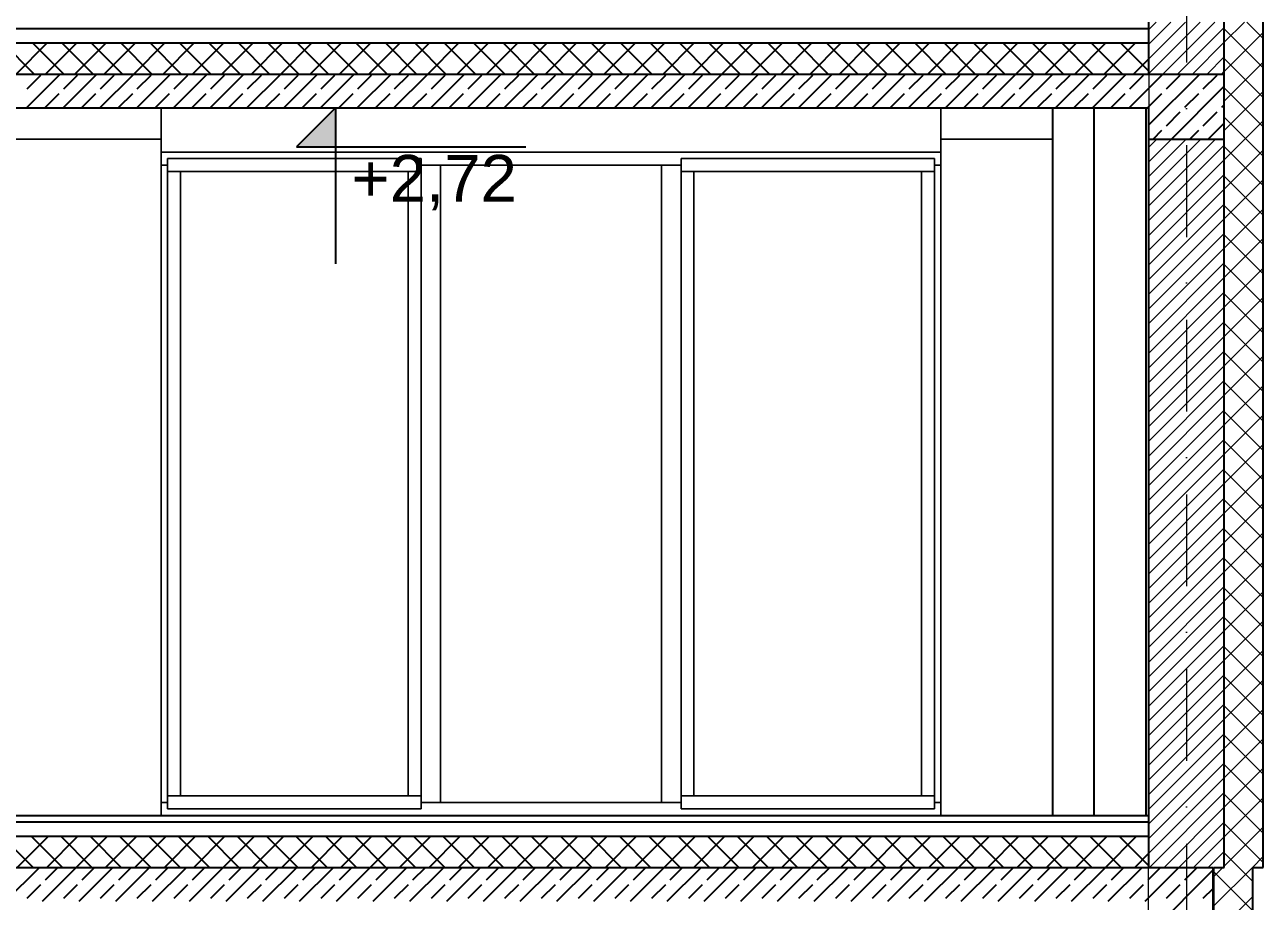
# Model space of a CAD drawing. Header units: millimetres. Extents: x 4647 to 73915, y -13612 to -8141.
# Drawn here: x 22946.7 to 23423.1, y -11106.6 to -10769.6 of the extents above; entities that cross this region are included whole.
import ezdxf
from ezdxf.enums import TextEntityAlignment as Align

# ---------------------------------------------------------------- set-up
doc = ezdxf.new("R2010")
doc.units = ezdxf.units.MM
doc.linetypes.add('Kropki i Kreski', pattern=[67.027776, 35.277777, -17.638888, 0, -14.111111])
doc.layers.add('a_wymiary', color=250, linetype='Continuous', lineweight=9)
doc.layers.add('Konstrukcja - Siatka mod_Nr_Pióra__1', color=7, linetype='Continuous', lineweight=5)
for name, color, linetype in [('Konstrukcja - Ogólne', 7, 'Continuous'), ('Konstrukcja - Siatka mod', 7, 'Continuous'), ('Konstrukcja - wieńce', 7, 'Continuous'), ('Konstrukcja - Ściany zew', 7, 'Continuous'), ('Okna ArchiCADa', 7, 'Continuous'), ('WIDOK', 7, 'Continuous'), ('Wymiarowanie - Ogólne', 7, 'Continuous')]:
    doc.layers.add(name, color=color, linetype=linetype)
doc.layers.add('Konstrukcja - Siatka mod_Nr_Pióra__4', color=7, linetype='Continuous', lineweight=5, true_color=0x029e21)
doc.styles.add('GENERATED_STYLE_1', font='arialbd.ttf')
doc.styles.add('GENERATED_STYLE_4', font='arial.ttf')

# ---------------------------------------------------------------- blocks, each defined once
blk = doc.blocks.new('Standardowy znacznik siatki_6')
at = {"layer": 'Konstrukcja - Siatka mod_Nr_Pióra__4', "linetype": 'Kropki i Kreski'}
blk.add_line((1, 0), (1660.6, 0), dxfattribs=at)
at = {"layer": 'Konstrukcja - Siatka mod_Nr_Pióra__1', "style": 'GENERATED_STYLE_1'}
blk.add_attdef('AC_MarkerText_1', text='', height=18, rotation=90, dxfattribs=at).set_placement((-6.71, -6.83), align=Align.BOTTOM_LEFT)

msp = doc.modelspace()

# ---------------------------------------------------------------- hatches: boundary and pattern name
at = {"layer": 'Wymiarowanie - Ogólne', "linetype": 'Continuous', "lineweight": 25}
msp.add_hatch(color=161, dxfattribs=at).paths.add_polyline_path([(23066.27, -10801.57), (23051.27, -10816.57), (23066.27, -10816.57)], flags=0)

# ---------------------------------------------------------------- linework, layer by layer
at = {"layer": 'a_wymiary'}
for p, q in [((23408.14, -10788.57), (23379.14, -10788.57)), ((23379.14, -10788.57), (23379.14, -10813.57)), ((23408.14, -10813.57), (23408.14, -10788.57)), ((22999.14, -10801.57), (22923.14, -10801.57)), ((23299.14, -10801.57), (22999.14, -10801.57)), ((22999.14, -10801.57), (22999.14, -10818.57)), ((22999.14, -10813.57), (22999.14, -10801.57)), ((23299.14, -10818.57), (23299.14, -10801.57)), ((23299.14, -10801.57), (23299.14, -10813.57)), ((23342.14, -10801.57), (23299.14, -10801.57)), ((23342.14, -10801.57), (23342.14, -11073.57)), ((23378.14, -10801.57), (23342.14, -10801.57)), ((23342.14, -10813.57), (23342.14, -10801.57)), ((23378.14, -11073.57), (23378.14, -10801.57)), ((23379.14, -10801.57), (23378.14, -10801.57)), ((23378.14, -10801.57), (23378.14, -11073.57)), ((23379.14, -11073.57), (23379.14, -10801.57)), ((22923.14, -10813.57), (22999.14, -10813.57)), ((22999.14, -10813.57), (22923.14, -10813.57)), ((22999.14, -11073.57), (22999.14, -10813.57)), ((23299.14, -10813.57), (23342.14, -10813.57)), ((23299.14, -10813.57), (23299.14, -11073.57)), ((23342.14, -10813.57), (23299.14, -10813.57)), ((23342.14, -11073.57), (23342.14, -10813.57)), ((23379.14, -10813.57), (23408.14, -10813.57)), ((23299.14, -10818.57), (22999.14, -10818.57)), ((22999.14, -10818.57), (22999.14, -10823.57)), ((22999.14, -10818.57), (23299.14, -10818.57)), ((23299.14, -10823.57), (23299.14, -10818.57)), ((22999.14, -10823.57), (23001.64, -10823.57)), ((23001.64, -10823.57), (22999.14, -10823.57)), ((22999.14, -10823.57), (22999.14, -11068.57)), ((23099.14, -10821.07), (23001.64, -10821.07)), ((23001.64, -10821.07), (23001.64, -10826.07)), ((23001.64, -10823.57), (23001.64, -10821.07)), ((23001.64, -10821.07), (23099.14, -10821.07)), ((23001.64, -11068.57), (23001.64, -10823.57)), ((23099.14, -10826.07), (23099.14, -10821.07)), ((23099.14, -10821.07), (23099.14, -10823.57)), ((23099.14, -10823.57), (23106.64, -10823.57)), ((23106.64, -10823.57), (23099.14, -10823.57)), ((23099.14, -10823.57), (23099.14, -11068.57)), ((23191.64, -10823.57), (23106.64, -10823.57)), ((23106.64, -10823.57), (23106.64, -11068.57)), ((23106.64, -10823.57), (23191.64, -10823.57)), ((23106.64, -11068.57), (23106.64, -10823.57)), ((23191.64, -11068.57), (23191.64, -10823.57)), ((23191.64, -10823.57), (23199.14, -10823.57)), ((23199.14, -10823.57), (23191.64, -10823.57)), ((23191.64, -10823.57), (23191.64, -11068.57)), ((23296.64, -10821.07), (23199.14, -10821.07)), ((23199.14, -10821.07), (23199.14, -10826.07)), ((23199.14, -10823.57), (23199.14, -10821.07)), ((23199.14, -10821.07), (23296.64, -10821.07)), ((23199.14, -11068.57), (23199.14, -10823.57)), ((23296.64, -10826.07), (23296.64, -10821.07)), ((23296.64, -10821.07), (23296.64, -10823.57)), ((23296.64, -10823.57), (23299.14, -10823.57)), ((23299.14, -10823.57), (23296.64, -10823.57)), ((23296.64, -10823.57), (23296.64, -11068.57)), ((23299.14, -11068.57), (23299.14, -10823.57)), ((23001.64, -10826.07), (23006.64, -10826.07)), ((23006.64, -10826.07), (23001.64, -10826.07)), ((23001.64, -10826.07), (23001.64, -11066.07)), ((23006.64, -10826.07), (23006.64, -11066.07)), ((23094.14, -10826.07), (23006.64, -10826.07)), ((23006.64, -10826.07), (23094.14, -10826.07)), ((23006.64, -11066.07), (23006.64, -10826.07)), ((23094.14, -11066.07), (23094.14, -10826.07)), ((23094.14, -10826.07), (23099.14, -10826.07)), ((23099.14, -10826.07), (23094.14, -10826.07)), ((23094.14, -10826.07), (23094.14, -11066.07)), ((23099.14, -11066.07), (23099.14, -10826.07)), ((23199.14, -10826.07), (23204.14, -10826.07)), ((23204.14, -10826.07), (23199.14, -10826.07)), ((23199.14, -10826.07), (23199.14, -11066.07)), ((23291.64, -10826.07), (23204.14, -10826.07)), ((23204.14, -10826.07), (23204.14, -11066.07)), ((23204.14, -10826.07), (23291.64, -10826.07)), ((23204.14, -11066.07), (23204.14, -10826.07)), ((23291.64, -11066.07), (23291.64, -10826.07)), ((23291.64, -10826.07), (23296.64, -10826.07)), ((23296.64, -10826.07), (23291.64, -10826.07)), ((23291.64, -10826.07), (23291.64, -11066.07)), ((23296.64, -11066.07), (23296.64, -10826.07)), ((23001.64, -11068.57), (22999.14, -11068.57)), ((22999.14, -11068.57), (22999.14, -11073.57)), ((22999.14, -11068.57), (23001.64, -11068.57)), ((23006.64, -11066.07), (23001.64, -11066.07)), ((23001.64, -11066.07), (23001.64, -11071.07)), ((23001.64, -11066.07), (23006.64, -11066.07)), ((23001.64, -11071.07), (23001.64, -11068.57)), ((23006.64, -11066.07), (23094.14, -11066.07)), ((23094.14, -11066.07), (23006.64, -11066.07)), ((23099.14, -11066.07), (23094.14, -11066.07)), ((23094.14, -11066.07), (23099.14, -11066.07)), ((23099.14, -11071.07), (23099.14, -11066.07)), ((23106.64, -11068.57), (23099.14, -11068.57)), ((23099.14, -11068.57), (23099.14, -11071.07)), ((23099.14, -11068.57), (23106.64, -11068.57)), ((23106.64, -11068.57), (23191.64, -11068.57)), ((23191.64, -11068.57), (23106.64, -11068.57)), ((23199.14, -11068.57), (23191.64, -11068.57)), ((23191.64, -11068.57), (23199.14, -11068.57)), ((23204.14, -11066.07), (23199.14, -11066.07)), ((23199.14, -11066.07), (23199.14, -11071.07)), ((23199.14, -11066.07), (23204.14, -11066.07)), ((23199.14, -11071.07), (23199.14, -11068.57)), ((23204.14, -11066.07), (23291.64, -11066.07)), ((23291.64, -11066.07), (23204.14, -11066.07)), ((23296.64, -11066.07), (23291.64, -11066.07)), ((23291.64, -11066.07), (23296.64, -11066.07)), ((23296.64, -11071.07), (23296.64, -11066.07)), ((23299.14, -11068.57), (23296.64, -11068.57)), ((23296.64, -11068.57), (23296.64, -11071.07)), ((23296.64, -11068.57), (23299.14, -11068.57)), ((23299.14, -11073.57), (23299.14, -11068.57)), ((23001.64, -11071.07), (23099.14, -11071.07)), ((23099.14, -11071.07), (23001.64, -11071.07)), ((23199.14, -11071.07), (23296.64, -11071.07)), ((23296.64, -11071.07), (23199.14, -11071.07)), ((22923.14, -11073.57), (22999.14, -11073.57)), ((22999.14, -11073.57), (23299.14, -11073.57)), ((23299.14, -11073.57), (23342.14, -11073.57)), ((23342.14, -11073.57), (23378.14, -11073.57)), ((23378.14, -11073.57), (23379.14, -11073.57)), ((23378.84, -11093.57), (23378.84, -11118.57)), ((23403.84, -11093.57), (23378.84, -11093.57)), ((23403.84, -11118.57), (23403.84, -11093.57))]:
    msp.add_line(p, q, dxfattribs=at)
at = {"layer": 'Konstrukcja - Ogólne', "color": 161, "lineweight": 25}
for p, q in [((23342.14, -11073.57), (23342.14, -10801.57)), ((23358.14, -11073.57), (23358.14, -10801.57)), ((23378.14, -11073.57), (23378.14, -10801.57))]:
    msp.add_line(p, q, dxfattribs=at)
at = {"layer": 'Konstrukcja - wieńce'}
for p, q in [((23379.14, -10788.57), (23408.14, -10788.57)), ((23408.14, -10813.57), (23408.14, -10788.57)), ((23379.14, -10813.57), (23379.14, -10801.57)), ((23379.14, -10813.57), (23408.14, -10813.57)), ((23379.14, -11093.57), (23403.84, -11093.57)), ((23403.84, -11118.57), (23403.84, -11093.57))]:
    msp.add_line(p, q, dxfattribs=at)
at = {"layer": 'Konstrukcja - wieńce', "linetype": 'Continuous'}
for p, q in [((23379.14, -10793.99), (23384.56, -10788.57)), ((23379.14, -10808.13), (23398.71, -10788.57)), ((23385.94, -10794.26), (23391.25, -10788.96)), ((23400.09, -10794.26), (23405.39, -10788.96)), ((23379.14, -10801.06), (23384.18, -10796.03)), ((23387.85, -10813.57), (23408.14, -10793.27)), ((23393.01, -10801.33), (23398.32, -10796.03)), ((23407.16, -10801.33), (23408.14, -10800.34)), ((23385.94, -10808.4), (23391.25, -10803.1)), ((23400.09, -10808.4), (23405.39, -10803.1)), ((23380.78, -10813.57), (23384.18, -10810.17)), ((23394.92, -10813.57), (23398.32, -10810.17)), ((23401.99, -10813.57), (23408.14, -10807.42)), ((23378.84, -11105.42), (23390.69, -11093.57)), ((23378.87, -11098.32), (23383.62, -11093.57)), ((23379.83, -11118.57), (23403.84, -11094.56)), ((23393.01, -11098.32), (23397.76, -11093.57)), ((23385.94, -11105.39), (23391.25, -11100.09)), ((23400.09, -11105.39), (23403.84, -11101.63))]:
    msp.add_line(p, q, dxfattribs=at)
at = {"layer": 'Konstrukcja - wieńce', "color": 132, "lineweight": 20}
for p, q in [((22923.14, -10813.57), (22999.14, -10813.57)), ((22999.14, -10818.57), (22999.14, -10813.57)), ((23299.14, -10813.57), (23342.14, -10813.57)), ((23299.14, -10818.57), (23299.14, -10813.57)), ((23299.14, -10818.57), (22999.14, -10818.57))]:
    msp.add_line(p, q, dxfattribs=at)
at = {"layer": 'Konstrukcja - Ściany zew'}
for p, q in [((23379.14, -10788.57), (23379.14, -10768.57)), ((23408.14, -11093.57), (23408.14, -10768.57)), ((23408.14, -10788.57), (23408.14, -10768.57)), ((23423.14, -11093.57), (23423.14, -10768.57)), ((23379.14, -10788.57), (23408.14, -10788.57)), ((23408.14, -10813.57), (23408.14, -10788.57)), ((23408.14, -10813.57), (23408.14, -10788.57)), ((23379.14, -10813.57), (23408.14, -10813.57)), ((23379.14, -11093.57), (23379.14, -10813.57)), ((23408.14, -11093.57), (23408.14, -10813.57)), ((23379.14, -11093.57), (23403.84, -11093.57)), ((23403.84, -11118.57), (23403.84, -11093.57)), ((23404.14, -11352.57), (23404.14, -11093.57)), ((23404.14, -11093.57), (23408.14, -11093.57)), ((23404.14, -11352.57), (23404.14, -11093.57)), ((23404.14, -11093.57), (23408.14, -11093.57)), ((23419.14, -11352.57), (23419.14, -11093.57)), ((23419.14, -11093.57), (23423.14, -11093.57))]:
    msp.add_line(p, q, dxfattribs=at)
at = {"layer": 'Konstrukcja - Ściany zew', "color": 251, "linetype": 'Continuous', "lineweight": 15}
for p, q in [((23379.14, -10771.36), (23381.94, -10768.57)), ((23379.14, -10777.02), (23387.59, -10768.57)), ((23379.14, -10782.68), (23393.25, -10768.57)), ((23379.14, -10788.33), (23398.91, -10768.57)), ((23384.56, -10788.57), (23404.56, -10768.57)), ((23390.22, -10788.57), (23408.14, -10770.65)), ((23408.14, -10776.3), (23415.88, -10768.57)), ((23423.14, -10786.21), (23408.14, -10771.21)), ((23408.14, -10787.62), (23423.14, -10772.62)), ((23423.14, -10774.89), (23416.82, -10768.57)), ((23395.88, -10788.57), (23408.14, -10776.3)), ((23401.54, -10788.57), (23408.14, -10781.96)), ((23423.14, -10797.52), (23408.14, -10782.52)), ((23408.14, -10798.93), (23423.14, -10783.93)), ((23407.19, -10788.57), (23408.14, -10787.62)), ((23408.14, -10793.27), (23408.14, -10793.27)), ((23423.14, -10808.84), (23408.14, -10793.84)), ((23408.14, -10810.24), (23423.14, -10795.24)), ((23408.14, -10798.93), (23408.14, -10798.93)), ((23408.14, -10804.59), (23408.14, -10804.59)), ((23423.14, -10820.15), (23408.14, -10805.15)), ((23408.14, -10821.56), (23423.14, -10806.56)), ((23408.14, -10810.24), (23408.14, -10810.24)), ((23379.14, -10816.62), (23382.19, -10813.57)), ((23379.14, -10822.27), (23387.85, -10813.57)), ((23379.14, -10827.93), (23393.51, -10813.57)), ((23379.14, -10833.59), (23399.16, -10813.57)), ((23379.14, -10839.24), (23404.82, -10813.57)), ((23379.14, -10844.9), (23408.14, -10815.9)), ((23423.14, -10831.46), (23408.14, -10816.46)), ((23408.14, -10832.87), (23423.14, -10817.87)), ((23379.14, -10850.56), (23408.14, -10821.56)), ((23379.14, -10856.21), (23408.14, -10827.21)), ((23423.14, -10842.78), (23408.14, -10827.78)), ((23408.14, -10844.18), (23423.14, -10829.18)), ((23379.14, -10861.87), (23408.14, -10832.87)), ((23379.14, -10867.53), (23408.14, -10838.53)), ((23423.14, -10854.09), (23408.14, -10839.09)), ((23379.14, -10873.18), (23408.14, -10844.18)), ((23408.14, -10855.5), (23423.14, -10840.5)), ((23379.14, -10878.84), (23408.14, -10849.84)), ((23423.14, -10865.4), (23408.14, -10850.4)), ((23408.14, -10866.81), (23423.14, -10851.81)), ((23379.14, -10884.5), (23408.14, -10855.5)), ((23379.14, -10890.16), (23408.14, -10861.16)), ((23423.14, -10876.72), (23408.14, -10861.72)), ((23408.14, -10878.13), (23423.14, -10863.13)), ((23379.14, -10895.81), (23408.14, -10866.81)), ((23379.14, -10901.47), (23408.14, -10872.47)), ((23423.14, -10888.03), (23408.14, -10873.03)), ((23408.14, -10889.44), (23423.14, -10874.44)), ((23379.14, -10907.13), (23408.14, -10878.13)), ((23379.14, -10912.78), (23408.14, -10883.78)), ((23423.14, -10899.35), (23408.14, -10884.35)), ((23408.14, -10900.75), (23423.14, -10885.75)), ((23379.14, -10918.44), (23408.14, -10889.44)), ((23379.14, -10924.1), (23408.14, -10895.1)), ((23423.14, -10910.66), (23408.14, -10895.66)), ((23408.14, -10912.07), (23423.14, -10897.07)), ((23379.14, -10929.75), (23408.14, -10900.75)), ((23379.14, -10935.41), (23408.14, -10906.41)), ((23423.14, -10921.97), (23408.14, -10906.97)), ((23408.14, -10923.38), (23423.14, -10908.38)), ((23379.14, -10941.07), (23408.14, -10912.07)), ((23379.14, -10946.72), (23408.14, -10917.72)), ((23423.14, -10933.29), (23408.14, -10918.29)), ((23408.14, -10934.69), (23423.14, -10919.69)), ((23379.14, -10952.38), (23408.14, -10923.38)), ((23379.14, -10958.04), (23408.14, -10929.04)), ((23423.14, -10944.6), (23408.14, -10929.6)), ((23379.14, -10963.69), (23408.14, -10934.69)), ((23408.14, -10946.01), (23423.14, -10931.01)), ((23379.14, -10969.35), (23408.14, -10940.35)), ((23423.14, -10955.91), (23408.14, -10940.91)), ((23408.14, -10957.32), (23423.14, -10942.32)), ((23379.14, -10975.01), (23408.14, -10946.01)), ((23379.14, -10980.67), (23408.14, -10951.67)), ((23423.14, -10967.23), (23408.14, -10952.23)), ((23408.14, -10968.64), (23423.14, -10953.64)), ((23379.14, -10986.32), (23408.14, -10957.32)), ((23379.14, -10991.98), (23408.14, -10962.98)), ((23423.14, -10978.54), (23408.14, -10963.54)), ((23408.14, -10979.95), (23423.14, -10964.95)), ((23379.14, -10997.64), (23408.14, -10968.64)), ((23379.14, -11003.29), (23408.14, -10974.29)), ((23423.14, -10989.86), (23408.14, -10974.86)), ((23408.14, -10991.26), (23423.14, -10976.26)), ((23379.14, -11008.95), (23408.14, -10979.95)), ((23379.14, -11014.61), (23408.14, -10985.61)), ((23423.14, -11001.17), (23408.14, -10986.17)), ((23408.14, -11002.58), (23423.14, -10987.58)), ((23379.14, -11020.26), (23408.14, -10991.26)), ((23379.14, -11025.92), (23408.14, -10996.92)), ((23423.14, -11012.48), (23408.14, -10997.48)), ((23408.14, -11013.89), (23423.14, -10998.89)), ((23379.14, -11031.58), (23408.14, -11002.58)), ((23379.14, -11037.23), (23408.14, -11008.23)), ((23423.14, -11023.8), (23408.14, -11008.8)), ((23408.14, -11025.2), (23423.14, -11010.2)), ((23379.14, -11042.89), (23408.14, -11013.89)), ((23379.14, -11048.55), (23408.14, -11019.55)), ((23423.14, -11035.11), (23408.14, -11020.11)), ((23379.14, -11054.2), (23408.14, -11025.2)), ((23408.14, -11036.52), (23423.14, -11021.52)), ((23379.14, -11059.86), (23408.14, -11030.86)), ((23423.14, -11046.42), (23408.14, -11031.42)), ((23408.14, -11047.83), (23423.14, -11032.83)), ((23379.14, -11065.52), (23408.14, -11036.52)), ((23379.14, -11071.17), (23408.14, -11042.17)), ((23423.14, -11057.74), (23408.14, -11042.74)), ((23408.14, -11059.15), (23423.14, -11044.15)), ((23379.14, -11076.83), (23408.14, -11047.83)), ((23379.14, -11082.49), (23408.14, -11053.49)), ((23423.14, -11069.05), (23408.14, -11054.05)), ((23408.14, -11070.46), (23423.14, -11055.46)), ((23379.14, -11088.15), (23408.14, -11059.15)), ((23379.38, -11093.57), (23408.14, -11064.8)), ((23423.14, -11080.36), (23408.14, -11065.36)), ((23408.14, -11081.77), (23423.14, -11066.77)), ((23385.03, -11093.57), (23408.14, -11070.46)), ((23390.69, -11093.57), (23408.14, -11076.12)), ((23423.14, -11091.68), (23408.14, -11076.68)), ((23408.14, -11093.09), (23423.14, -11078.09)), ((23396.35, -11093.57), (23408.14, -11081.77)), ((23402.01, -11093.57), (23408.14, -11087.43)), ((23413.72, -11093.57), (23408.14, -11087.99)), ((23418.98, -11093.57), (23423.14, -11089.4)), ((23403.84, -11097.39), (23404.14, -11097.09)), ((23404.14, -11097.09), (23407.66, -11093.57)), ((23404.14, -11108.4), (23418.98, -11093.57)), ((23419.14, -11110.31), (23404.14, -11095.31)), ((23407.66, -11093.57), (23408.14, -11093.09)), ((23419.14, -11098.99), (23413.72, -11093.57)), ((23403.84, -11103.04), (23404.14, -11102.74)), ((23404.14, -11119.71), (23419.14, -11104.71))]:
    msp.add_line(p, q, dxfattribs=at)
at = {"layer": 'Okna ArchiCADa', "color": 251, "lineweight": 15}
for p, q in [((22999.14, -10818.57), (22999.14, -11073.57)), ((23299.14, -11073.57), (23299.14, -10818.57))]:
    msp.add_line(p, q, dxfattribs=at)
at = {"layer": 'Okna ArchiCADa', "color": 30, "lineweight": 18}
for p, q in [((23001.64, -10826.07), (23001.64, -10821.07)), ((23001.64, -10821.07), (23099.14, -10821.07)), ((23099.14, -10821.07), (23099.14, -10826.07)), ((23106.64, -11068.57), (23106.64, -10823.57)), ((23106.64, -10823.57), (23191.64, -10823.57)), ((23191.64, -10823.57), (23191.64, -11068.57)), ((23199.14, -10826.07), (23199.14, -10821.07)), ((23199.14, -10821.07), (23296.64, -10821.07)), ((23296.64, -10821.07), (23296.64, -10826.07)), ((23001.64, -11066.07), (23001.64, -10826.07)), ((23006.64, -10826.07), (23006.64, -11066.07)), ((23094.14, -10826.07), (23006.64, -10826.07)), ((23094.14, -11066.07), (23094.14, -10826.07)), ((23099.14, -10826.07), (23099.14, -11066.07)), ((23199.14, -11066.07), (23199.14, -10826.07)), ((23204.14, -10826.07), (23204.14, -11066.07)), ((23291.64, -10826.07), (23204.14, -10826.07)), ((23291.64, -11066.07), (23291.64, -10826.07)), ((23296.64, -10826.07), (23296.64, -11066.07)), ((23001.64, -11071.07), (23001.64, -11066.07)), ((23006.64, -11066.07), (23094.14, -11066.07)), ((23099.14, -11066.07), (23099.14, -11071.07)), ((23191.64, -11068.57), (23106.64, -11068.57)), ((23199.14, -11071.07), (23199.14, -11066.07)), ((23204.14, -11066.07), (23291.64, -11066.07)), ((23296.64, -11066.07), (23296.64, -11071.07)), ((23099.14, -11071.07), (23001.64, -11071.07)), ((23296.64, -11071.07), (23199.14, -11071.07))]:
    msp.add_line(p, q, dxfattribs=at)
at = {"layer": 'WIDOK'}
for p, q in [((22919.14, -10771.07), (23379.14, -10771.07)), ((22919.14, -10771.07), (23379.14, -10771.07)), ((23379.14, -10771.07), (23379.14, -10768.57)), ((23379.14, -10776.57), (23379.14, -10771.07)), ((22919.14, -10776.57), (23379.14, -10776.57)), ((22919.14, -10776.57), (23379.14, -10776.57)), ((23379.14, -10788.57), (23379.14, -10776.57)), ((22919.14, -10788.57), (23379.14, -10788.57)), ((22919.14, -10788.57), (23379.14, -10788.57)), ((22919.14, -10801.57), (23379.14, -10801.57)), ((22157.14, -11073.57), (23379.14, -11073.57)), ((22157.14, -11076.07), (23379.14, -11076.07)), ((22157.14, -11076.07), (23379.14, -11076.07)), ((23379.14, -11076.07), (23379.14, -11073.57)), ((23379.14, -11081.57), (23379.14, -11076.07)), ((22157.14, -11081.57), (23379.14, -11081.57)), ((22157.14, -11081.57), (23379.14, -11081.57)), ((23379.14, -11093.57), (23379.14, -11081.57)), ((22157.44, -11093.57), (23378.84, -11093.57)), ((22157.44, -11093.57), (23378.84, -11093.57)), ((23378.84, -11093.57), (23379.14, -11093.57))]:
    msp.add_line(p, q, dxfattribs=at)
at = {"layer": 'WIDOK', "linetype": 'Continuous'}
for p, q in [((22950.33, -10788.57), (22938.33, -10776.57)), ((22943.33, -10788.57), (22955.33, -10776.57)), ((22961.64, -10788.57), (22949.64, -10776.57)), ((22954.64, -10788.57), (22966.64, -10776.57)), ((22972.96, -10788.57), (22960.96, -10776.57)), ((22965.96, -10788.57), (22977.96, -10776.57)), ((22984.27, -10788.57), (22972.27, -10776.57)), ((22977.27, -10788.57), (22989.27, -10776.57)), ((22995.58, -10788.57), (22983.58, -10776.57)), ((22988.58, -10788.57), (23000.58, -10776.57)), ((23006.9, -10788.57), (22994.9, -10776.57)), ((22999.9, -10788.57), (23011.9, -10776.57)), ((23018.21, -10788.57), (23006.21, -10776.57)), ((23011.21, -10788.57), (23023.21, -10776.57)), ((23029.53, -10788.57), (23017.53, -10776.57)), ((23022.53, -10788.57), (23034.53, -10776.57)), ((23040.84, -10788.57), (23028.84, -10776.57)), ((23033.84, -10788.57), (23045.84, -10776.57)), ((23052.15, -10788.57), (23040.15, -10776.57)), ((23045.15, -10788.57), (23057.15, -10776.57)), ((23063.47, -10788.57), (23051.47, -10776.57)), ((23056.47, -10788.57), (23068.47, -10776.57)), ((23074.78, -10788.57), (23062.78, -10776.57)), ((23067.78, -10788.57), (23079.78, -10776.57)), ((23086.09, -10788.57), (23074.09, -10776.57)), ((23079.09, -10788.57), (23091.09, -10776.57)), ((23097.41, -10788.57), (23085.41, -10776.57)), ((23090.41, -10788.57), (23102.41, -10776.57)), ((23108.72, -10788.57), (23096.72, -10776.57)), ((23101.72, -10788.57), (23113.72, -10776.57)), ((23120.03, -10788.57), (23108.03, -10776.57)), ((23113.04, -10788.57), (23125.04, -10776.57)), ((23131.35, -10788.57), (23119.35, -10776.57)), ((23124.35, -10788.57), (23136.35, -10776.57)), ((23142.66, -10788.57), (23130.66, -10776.57)), ((23135.66, -10788.57), (23147.66, -10776.57)), ((23153.98, -10788.57), (23141.98, -10776.57)), ((23146.98, -10788.57), (23158.98, -10776.57)), ((23165.29, -10788.57), (23153.29, -10776.57)), ((23158.29, -10788.57), (23170.29, -10776.57)), ((23176.6, -10788.57), (23164.6, -10776.57)), ((23169.6, -10788.57), (23181.6, -10776.57)), ((23187.92, -10788.57), (23175.92, -10776.57)), ((23180.92, -10788.57), (23192.92, -10776.57)), ((23199.23, -10788.57), (23187.23, -10776.57)), ((23192.23, -10788.57), (23204.23, -10776.57)), ((23210.54, -10788.57), (23198.54, -10776.57)), ((23203.55, -10788.57), (23215.55, -10776.57)), ((23221.86, -10788.57), (23209.86, -10776.57)), ((23214.86, -10788.57), (23226.86, -10776.57)), ((23233.17, -10788.57), (23221.17, -10776.57)), ((23226.17, -10788.57), (23238.17, -10776.57)), ((23244.49, -10788.57), (23232.49, -10776.57)), ((23237.49, -10788.57), (23249.49, -10776.57)), ((23255.8, -10788.57), (23243.8, -10776.57)), ((23248.8, -10788.57), (23260.8, -10776.57)), ((23267.11, -10788.57), (23255.11, -10776.57)), ((23260.11, -10788.57), (23272.11, -10776.57)), ((23278.43, -10788.57), (23266.43, -10776.57)), ((23271.43, -10788.57), (23283.43, -10776.57)), ((23289.74, -10788.57), (23277.74, -10776.57)), ((23282.74, -10788.57), (23294.74, -10776.57)), ((23301.05, -10788.57), (23289.05, -10776.57)), ((23294.05, -10788.57), (23306.05, -10776.57)), ((23312.37, -10788.57), (23300.37, -10776.57)), ((23305.37, -10788.57), (23317.37, -10776.57)), ((23323.68, -10788.57), (23311.68, -10776.57)), ((23316.68, -10788.57), (23328.68, -10776.57)), ((23335, -10788.57), (23323, -10776.57)), ((23328, -10788.57), (23340, -10776.57)), ((23346.31, -10788.57), (23334.31, -10776.57)), ((23339.31, -10788.57), (23351.31, -10776.57)), ((23357.62, -10788.57), (23345.62, -10776.57)), ((23350.62, -10788.57), (23362.62, -10776.57)), ((23368.94, -10788.57), (23356.94, -10776.57)), ((23361.94, -10788.57), (23373.94, -10776.57)), ((23379.14, -10787.46), (23368.25, -10776.57)), ((23373.25, -10788.57), (23379.14, -10782.68)), ((22947.3, -10801.57), (22960.3, -10788.57)), ((22947.54, -10794.26), (22952.84, -10788.96)), ((22961.44, -10801.57), (22974.44, -10788.57)), ((22961.68, -10794.26), (22966.98, -10788.96)), ((22975.58, -10801.57), (22988.58, -10788.57)), ((22975.82, -10794.26), (22981.12, -10788.96)), ((22989.73, -10801.57), (23002.73, -10788.57)), ((22989.96, -10794.26), (22995.27, -10788.96)), ((23003.87, -10801.57), (23016.87, -10788.57)), ((23004.11, -10794.26), (23009.41, -10788.96)), ((23018.01, -10801.57), (23031.01, -10788.57)), ((23018.25, -10794.26), (23023.55, -10788.96)), ((23032.15, -10801.57), (23045.15, -10788.57)), ((23032.39, -10794.26), (23037.69, -10788.96)), ((23046.3, -10801.57), (23059.3, -10788.57)), ((23046.53, -10794.26), (23051.83, -10788.96)), ((23060.44, -10801.57), (23073.44, -10788.57)), ((23060.67, -10794.26), (23065.98, -10788.96)), ((23074.58, -10801.57), (23087.58, -10788.57)), ((23074.82, -10794.26), (23080.12, -10788.96)), ((23088.72, -10801.57), (23101.72, -10788.57)), ((23088.96, -10794.26), (23094.26, -10788.96)), ((23102.86, -10801.57), (23115.86, -10788.57)), ((23103.1, -10794.26), (23108.4, -10788.96)), ((23117.01, -10801.57), (23130.01, -10788.57)), ((23117.24, -10794.26), (23122.55, -10788.96)), ((23131.15, -10801.57), (23144.15, -10788.57)), ((23131.38, -10794.26), (23136.69, -10788.96)), ((23145.29, -10801.57), (23158.29, -10788.57)), ((23145.53, -10794.26), (23150.83, -10788.96)), ((23159.43, -10801.57), (23172.43, -10788.57)), ((23159.67, -10794.26), (23164.97, -10788.96)), ((23173.57, -10801.57), (23186.57, -10788.57)), ((23173.81, -10794.26), (23179.11, -10788.96)), ((23187.72, -10801.57), (23200.72, -10788.57)), ((23187.95, -10794.26), (23193.26, -10788.96)), ((23201.86, -10801.57), (23214.86, -10788.57)), ((23202.1, -10794.26), (23207.4, -10788.96)), ((23216, -10801.57), (23229, -10788.57)), ((23216.24, -10794.26), (23221.54, -10788.96)), ((23230.14, -10801.57), (23243.14, -10788.57)), ((23230.38, -10794.26), (23235.68, -10788.96)), ((23244.29, -10801.57), (23257.29, -10788.57)), ((23244.52, -10794.26), (23249.82, -10788.96)), ((23258.43, -10801.57), (23271.43, -10788.57)), ((23258.66, -10794.26), (23263.97, -10788.96)), ((23272.57, -10801.57), (23285.57, -10788.57)), ((23272.81, -10794.26), (23278.11, -10788.96)), ((23286.71, -10801.57), (23299.71, -10788.57)), ((23286.95, -10794.26), (23292.25, -10788.96)), ((23300.85, -10801.57), (23313.85, -10788.57)), ((23301.09, -10794.26), (23306.39, -10788.96)), ((23315, -10801.57), (23328, -10788.57)), ((23315.23, -10794.26), (23320.54, -10788.96)), ((23329.14, -10801.57), (23342.14, -10788.57)), ((23329.37, -10794.26), (23334.68, -10788.96)), ((23343.28, -10801.57), (23356.28, -10788.57)), ((23343.52, -10794.26), (23348.82, -10788.96)), ((23357.42, -10801.57), (23370.42, -10788.57)), ((23357.66, -10794.26), (23362.96, -10788.96)), ((23371.8, -10794.26), (23377.1, -10788.96)), ((22954.61, -10801.33), (22959.91, -10796.03)), ((22968.75, -10801.33), (22974.05, -10796.03)), ((22982.89, -10801.33), (22988.2, -10796.03)), ((22997.03, -10801.33), (23002.34, -10796.03)), ((23011.18, -10801.33), (23016.48, -10796.03)), ((23025.32, -10801.33), (23030.62, -10796.03)), ((23039.46, -10801.33), (23044.76, -10796.03)), ((23053.6, -10801.33), (23058.91, -10796.03)), ((23067.74, -10801.33), (23073.05, -10796.03)), ((23081.89, -10801.33), (23087.19, -10796.03)), ((23096.03, -10801.33), (23101.33, -10796.03)), ((23110.17, -10801.33), (23115.47, -10796.03)), ((23124.31, -10801.33), (23129.62, -10796.03)), ((23138.46, -10801.33), (23143.76, -10796.03)), ((23152.6, -10801.33), (23157.9, -10796.03)), ((23166.74, -10801.33), (23172.04, -10796.03)), ((23180.88, -10801.33), (23186.19, -10796.03)), ((23195.02, -10801.33), (23200.33, -10796.03)), ((23209.17, -10801.33), (23214.47, -10796.03)), ((23223.31, -10801.33), (23228.61, -10796.03)), ((23237.45, -10801.33), (23242.75, -10796.03)), ((23251.59, -10801.33), (23256.9, -10796.03)), ((23265.73, -10801.33), (23271.04, -10796.03)), ((23279.88, -10801.33), (23285.18, -10796.03)), ((23294.02, -10801.33), (23299.32, -10796.03)), ((23308.16, -10801.33), (23313.46, -10796.03)), ((23322.3, -10801.33), (23327.61, -10796.03)), ((23336.45, -10801.33), (23341.75, -10796.03)), ((23350.59, -10801.33), (23355.89, -10796.03)), ((23364.73, -10801.33), (23370.03, -10796.03)), ((23371.56, -10801.57), (23379.14, -10793.99)), ((23378.87, -10801.33), (23379.14, -10801.06)), ((22949.86, -11093.57), (22937.86, -11081.57)), ((22943.8, -11093.57), (22955.8, -11081.57)), ((22961.17, -11093.57), (22949.17, -11081.57)), ((22955.11, -11093.57), (22967.11, -11081.57)), ((22972.49, -11093.57), (22960.49, -11081.57)), ((22966.43, -11093.57), (22978.43, -11081.57)), ((22983.8, -11093.57), (22971.8, -11081.57)), ((22977.74, -11093.57), (22989.74, -11081.57)), ((22995.11, -11093.57), (22983.11, -11081.57)), ((22989.05, -11093.57), (23001.05, -11081.57)), ((23006.43, -11093.57), (22994.43, -11081.57)), ((23000.37, -11093.57), (23012.37, -11081.57)), ((23017.74, -11093.57), (23005.74, -11081.57)), ((23011.68, -11093.57), (23023.68, -11081.57)), ((23029.05, -11093.57), (23017.05, -11081.57)), ((23023, -11093.57), (23035, -11081.57)), ((23040.37, -11093.57), (23028.37, -11081.57)), ((23034.31, -11093.57), (23046.31, -11081.57)), ((23051.68, -11093.57), (23039.68, -11081.57)), ((23045.62, -11093.57), (23057.62, -11081.57)), ((23063, -11093.57), (23051, -11081.57)), ((23056.94, -11093.57), (23068.94, -11081.57)), ((23074.31, -11093.57), (23062.31, -11081.57)), ((23068.25, -11093.57), (23080.25, -11081.57)), ((23085.62, -11093.57), (23073.62, -11081.57)), ((23079.56, -11093.57), (23091.56, -11081.57)), ((23096.94, -11093.57), (23084.94, -11081.57)), ((23090.88, -11093.57), (23102.88, -11081.57)), ((23108.25, -11093.57), (23096.25, -11081.57)), ((23102.19, -11093.57), (23114.19, -11081.57)), ((23119.56, -11093.57), (23107.56, -11081.57)), ((23113.51, -11093.57), (23125.51, -11081.57)), ((23130.88, -11093.57), (23118.88, -11081.57)), ((23124.82, -11093.57), (23136.82, -11081.57)), ((23142.19, -11093.57), (23130.19, -11081.57)), ((23136.13, -11093.57), (23148.13, -11081.57)), ((23153.51, -11093.57), (23141.51, -11081.57)), ((23147.45, -11093.57), (23159.45, -11081.57)), ((23164.82, -11093.57), (23152.82, -11081.57)), ((23158.76, -11093.57), (23170.76, -11081.57)), ((23176.13, -11093.57), (23164.13, -11081.57)), ((23170.07, -11093.57), (23182.07, -11081.57)), ((23187.45, -11093.57), (23175.45, -11081.57)), ((23181.39, -11093.57), (23193.39, -11081.57)), ((23198.76, -11093.57), (23186.76, -11081.57)), ((23192.7, -11093.57), (23204.7, -11081.57)), ((23210.07, -11093.57), (23198.07, -11081.57)), ((23204.02, -11093.57), (23216.02, -11081.57)), ((23221.39, -11093.57), (23209.39, -11081.57)), ((23215.33, -11093.57), (23227.33, -11081.57)), ((23232.7, -11093.57), (23220.7, -11081.57)), ((23226.64, -11093.57), (23238.64, -11081.57)), ((23244.02, -11093.57), (23232.02, -11081.57)), ((23237.96, -11093.57), (23249.96, -11081.57)), ((23255.33, -11093.57), (23243.33, -11081.57)), ((23249.27, -11093.57), (23261.27, -11081.57)), ((23266.64, -11093.57), (23254.64, -11081.57)), ((23260.58, -11093.57), (23272.58, -11081.57)), ((23277.96, -11093.57), (23265.96, -11081.57)), ((23271.9, -11093.57), (23283.9, -11081.57)), ((23289.27, -11093.57), (23277.27, -11081.57)), ((23283.21, -11093.57), (23295.21, -11081.57)), ((23300.58, -11093.57), (23288.58, -11081.57)), ((23294.53, -11093.57), (23306.53, -11081.57)), ((23311.9, -11093.57), (23299.9, -11081.57)), ((23305.84, -11093.57), (23317.84, -11081.57)), ((23323.21, -11093.57), (23311.21, -11081.57)), ((23317.15, -11093.57), (23329.15, -11081.57)), ((23334.53, -11093.57), (23322.53, -11081.57)), ((23328.47, -11093.57), (23340.47, -11081.57)), ((23345.84, -11093.57), (23333.84, -11081.57)), ((23339.78, -11093.57), (23351.78, -11081.57)), ((23357.15, -11093.57), (23345.15, -11081.57)), ((23351.09, -11093.57), (23363.09, -11081.57)), ((23368.47, -11093.57), (23356.47, -11081.57)), ((23362.41, -11093.57), (23374.41, -11081.57)), ((23379.14, -11092.93), (23367.78, -11081.57)), ((23379.14, -11081.62), (23379.09, -11081.57)), ((23373.72, -11093.57), (23379.14, -11088.15)), ((22939.29, -11106.57), (22952.29, -11093.57)), ((22953.43, -11106.57), (22966.43, -11093.57)), ((22954.61, -11098.32), (22959.36, -11093.57)), ((22967.57, -11106.57), (22980.57, -11093.57)), ((22968.75, -11098.32), (22973.5, -11093.57)), ((22981.71, -11106.57), (22994.71, -11093.57)), ((22982.89, -11098.32), (22987.64, -11093.57)), ((22995.85, -11106.57), (23008.85, -11093.57)), ((22997.03, -11098.32), (23001.78, -11093.57)), ((23010, -11106.57), (23023, -11093.57)), ((23011.18, -11098.32), (23015.93, -11093.57)), ((23024.14, -11106.57), (23037.14, -11093.57)), ((23025.32, -11098.32), (23030.07, -11093.57)), ((23038.28, -11106.57), (23051.28, -11093.57)), ((23039.46, -11098.32), (23044.21, -11093.57)), ((23052.42, -11106.57), (23065.42, -11093.57)), ((23053.6, -11098.32), (23058.35, -11093.57)), ((23066.56, -11106.57), (23079.56, -11093.57)), ((23067.74, -11098.32), (23072.49, -11093.57)), ((23080.71, -11106.57), (23093.71, -11093.57)), ((23081.89, -11098.32), (23086.64, -11093.57)), ((23094.85, -11106.57), (23107.85, -11093.57)), ((23096.03, -11098.32), (23100.78, -11093.57)), ((23108.99, -11106.57), (23121.99, -11093.57)), ((23110.17, -11098.32), (23114.92, -11093.57)), ((23123.13, -11106.57), (23136.13, -11093.57)), ((23124.31, -11098.32), (23129.06, -11093.57)), ((23137.28, -11106.57), (23150.28, -11093.57)), ((23138.46, -11098.32), (23143.2, -11093.57)), ((23151.42, -11106.57), (23164.42, -11093.57)), ((23152.6, -11098.32), (23157.35, -11093.57)), ((23165.56, -11106.57), (23178.56, -11093.57)), ((23166.74, -11098.32), (23171.49, -11093.57)), ((23179.7, -11106.57), (23192.7, -11093.57)), ((23180.88, -11098.32), (23185.63, -11093.57)), ((23193.84, -11106.57), (23206.84, -11093.57)), ((23195.02, -11098.32), (23199.77, -11093.57)), ((23207.99, -11106.57), (23220.99, -11093.57)), ((23209.17, -11098.32), (23213.91, -11093.57)), ((23222.13, -11106.57), (23235.13, -11093.57)), ((23223.31, -11098.32), (23228.06, -11093.57)), ((23236.27, -11106.57), (23249.27, -11093.57)), ((23237.45, -11098.32), (23242.2, -11093.57)), ((23250.41, -11106.57), (23263.41, -11093.57)), ((23251.59, -11098.32), (23256.34, -11093.57)), ((23264.55, -11106.57), (23277.55, -11093.57)), ((23265.73, -11098.32), (23270.48, -11093.57)), ((23278.7, -11106.57), (23291.7, -11093.57)), ((23279.88, -11098.32), (23284.63, -11093.57)), ((23292.84, -11106.57), (23305.84, -11093.57)), ((23294.02, -11098.32), (23298.77, -11093.57)), ((23306.98, -11106.57), (23319.98, -11093.57)), ((23308.16, -11098.32), (23312.91, -11093.57)), ((23321.12, -11106.57), (23334.12, -11093.57)), ((23322.3, -11098.32), (23327.05, -11093.57)), ((23335.27, -11106.57), (23348.27, -11093.57)), ((23336.45, -11098.32), (23341.19, -11093.57)), ((23349.41, -11106.57), (23362.41, -11093.57)), ((23350.59, -11098.32), (23355.34, -11093.57)), ((23363.55, -11106.57), (23376.55, -11093.57)), ((23364.73, -11098.32), (23369.48, -11093.57)), ((22947.54, -11105.39), (22952.84, -11100.09)), ((22961.68, -11105.39), (22966.98, -11100.09)), ((22975.82, -11105.39), (22981.12, -11100.09)), ((22989.96, -11105.39), (22995.27, -11100.09)), ((23004.11, -11105.39), (23009.41, -11100.09)), ((23018.25, -11105.39), (23023.55, -11100.09)), ((23032.39, -11105.39), (23037.69, -11100.09)), ((23046.53, -11105.39), (23051.83, -11100.09)), ((23060.67, -11105.39), (23065.98, -11100.09)), ((23074.82, -11105.39), (23080.12, -11100.09)), ((23088.96, -11105.39), (23094.26, -11100.09)), ((23103.1, -11105.39), (23108.4, -11100.09)), ((23117.24, -11105.39), (23122.55, -11100.09)), ((23131.38, -11105.39), (23136.69, -11100.09)), ((23145.53, -11105.39), (23150.83, -11100.09)), ((23159.67, -11105.39), (23164.97, -11100.09)), ((23173.81, -11105.39), (23179.11, -11100.09)), ((23187.95, -11105.39), (23193.26, -11100.09)), ((23202.1, -11105.39), (23207.4, -11100.09)), ((23216.24, -11105.39), (23221.54, -11100.09)), ((23230.38, -11105.39), (23235.68, -11100.09)), ((23244.52, -11105.39), (23249.82, -11100.09)), ((23258.66, -11105.39), (23263.97, -11100.09)), ((23272.81, -11105.39), (23278.11, -11100.09)), ((23286.95, -11105.39), (23292.25, -11100.09)), ((23301.09, -11105.39), (23306.39, -11100.09)), ((23315.23, -11105.39), (23320.54, -11100.09)), ((23329.37, -11105.39), (23334.68, -11100.09)), ((23343.52, -11105.39), (23348.82, -11100.09)), ((23357.66, -11105.39), (23362.96, -11100.09)), ((23371.8, -11105.39), (23377.1, -11100.09)), ((23377.69, -11106.57), (23378.84, -11105.42))]:
    msp.add_line(p, q, dxfattribs=at)
at = {"layer": 'Wymiarowanie - Ogólne', "color": 161, "lineweight": 25}
for p, q in [((23066.27, -10801.57), (23051.27, -10816.57)), ((23066.27, -10801.57), (23066.27, -10861.57)), ((23051.27, -10816.57), (23066.27, -10816.57)), ((23066.27, -10816.57), (23139.44, -10816.57))]:
    msp.add_line(p, q, dxfattribs=at)
at = {"layer": 'Wymiarowanie - Ogólne', "color": 151, "lineweight": 20}
for q in [(23055.02, -10801.57), (23077.52, -10801.57)]:
    msp.add_line((23066.27, -10801.57), q, dxfattribs=at)

# ---------------------------------------------------------------- block references
at = {"layer": 'Konstrukcja - Siatka mod', "linetype": 'Continuous', "rotation": 270}
msp.add_blockref('Standardowy znacznik siatki_6', (23393.64, -10009.41), dxfattribs=at)

# ---------------------------------------------------------------- texts
at = {"layer": 'Wymiarowanie - Ogólne', "color": 5, "style": 'GENERATED_STYLE_4'}
msp.add_text('+2,72', height=18, dxfattribs=at).set_placement((23072.38, -10837.64))

doc.saveas('drawing.dxf')
